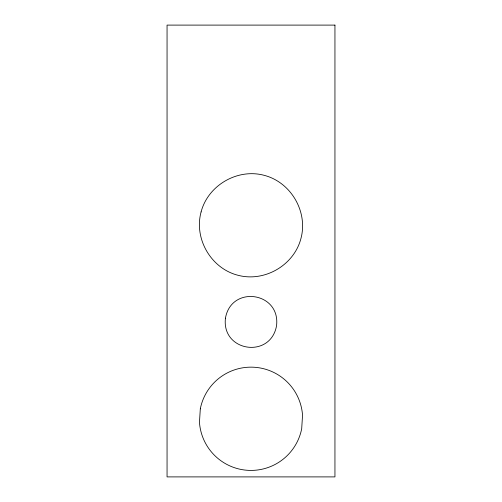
<?xml version="1.0" encoding="UTF-8"?>
<svg xmlns="http://www.w3.org/2000/svg" width="502" height="502" viewBox="0 0 502 502"><rect width="100%" height="100%" fill="white"/><g stroke="black" fill="none" stroke-linecap="round" stroke-linejoin="round"><path stroke-width="0.75" d="M225.442 318.205C221.464 351.864 270.773 359.037 276.558 325.641C280.53 291.982 231.221 284.816 225.442 318.205M200.304 408.86L199.463 422.32A51.662 51.662 0 0 0 301.696 428.708L302.537 415.248A51.662 51.662 0 0 0 200.304 408.86M201.101 211.907C193.778 238.569 210.878 268.187 237.628 275.178C264.29 282.5 293.908 265.401 300.899 238.651C308.222 211.988 291.122 182.37 264.372 175.38C237.71 168.057 208.092 185.156 201.101 211.907M334.947 25.1L167.053 25.1L167.053 476.9L334.947 476.9L334.947 25.1"/></g></svg>
